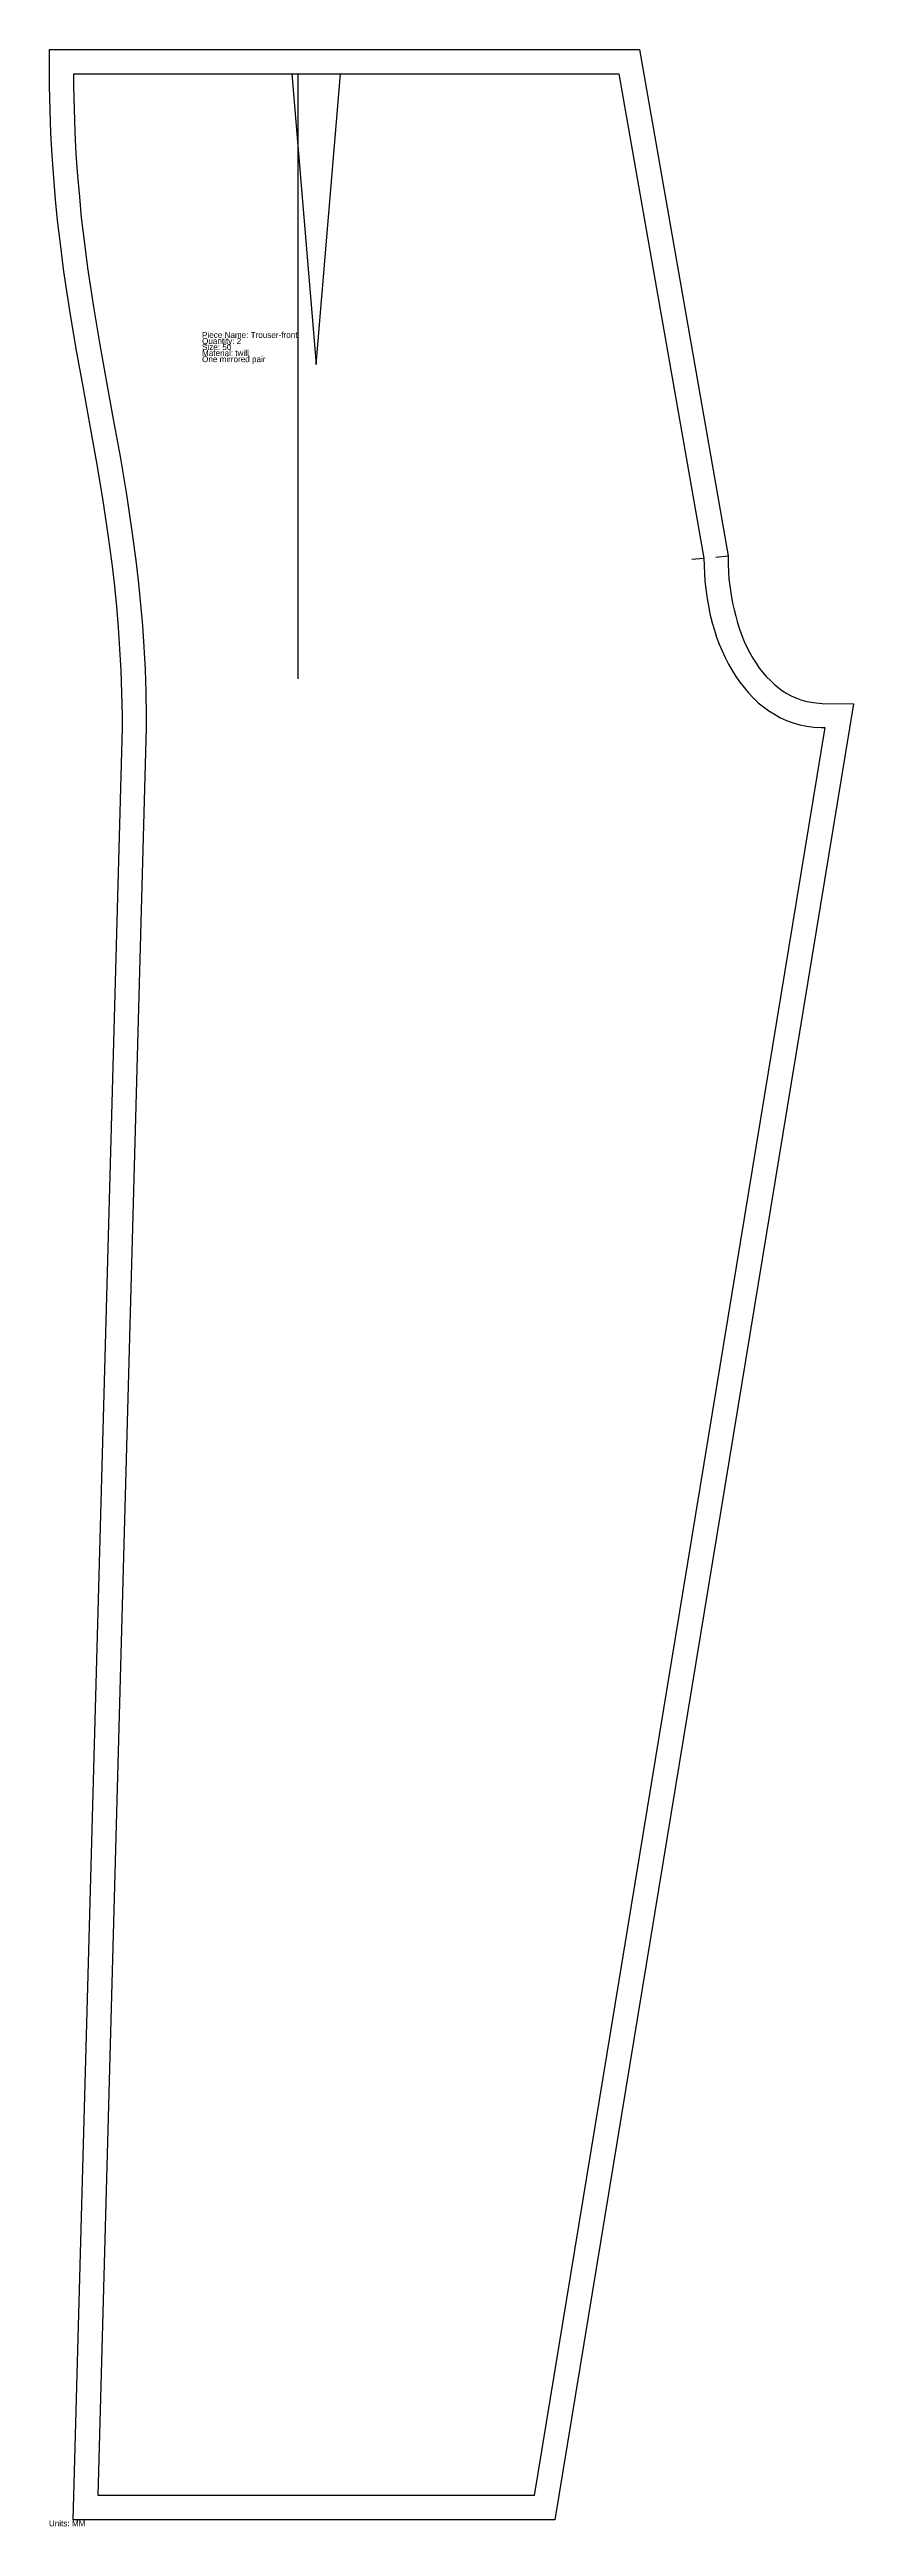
# Model space of a CAD drawing. Extents: x 0 to 332, y -3 to 1020.
import ezdxf

# ---------------------------------------------------------------- set-up
doc = ezdxf.new("R2010")
doc.units = 0
for name, color, linetype in [('1', 250, 'CONTINUOUS'), ('4', 250, 'CONTINUOUS'), ('7', 250, 'CONTINUOUS'), ('8', 250, 'CONTINUOUS')]:
    doc.layers.add(name, color=color, linetype=linetype)

# ---------------------------------------------------------------- blocks, each defined once
blk = doc.blocks.new('TROUSER-FRONT')
at = {"layer": '1'}
blk.add_lwpolyline([(0.3, 1020.2), (243.7, 1020.2), (280.3, 811.1), (280.3, 807.4), (280.7, 801.6), (281.4, 795.9), (282.2, 791.6), (282.8, 788.9), (283.5, 786.2), (284.2, 783.5), (285.1, 780.9), (286, 778.3), (287, 775.8), (288.1, 773.4), (289.3, 771.1), (290.6, 768.9), (291.9, 766.8), (293.2, 764.8), (294.7, 763), (296.2, 761.2), (297.8, 759.6), (299.4, 758.1), (301, 756.7), (302.8, 755.4), (304.6, 754.3), (306.4, 753.3), (308.3, 752.5), (310.3, 751.7), (312.3, 751.1), (314.5, 750.7), (316.7, 750.4), (319.2, 750.2), (332.1, 750), (208.8, 0.2), (10, 0.2), (30.3, 740.3), (30.3, 745), (30.1, 754.5), (29.8, 763.8), (29.3, 772.8), (28.7, 781.6), (28, 790.2), (27.2, 798.6), (26.2, 806.9), (24.6, 819), (22.3, 834.8), (19.6, 850.3), (16.9, 865.7), (14.1, 881.1), (11.3, 896.6), (8.6, 912.4), (6.2, 928.6), (4.6, 941.1), (3.6, 949.6), (2.7, 958.3), (2, 967.2), (1.3, 976.4), (0.8, 985.7), (0.5, 995.3), (0.3, 1005.1), (0.3, 1020.2)], close=True, dxfattribs=at)
at = {"layer": '4'}
for p, q in [((265.3, 809.7), (270.3, 810.2)), ((275.3, 810.6), (280.3, 811.1))]:
    blk.add_line(p, q, dxfattribs=at)
at = {"layer": '7'}
blk.add_line((102.9, 760.3), (102.9, 1010.3), dxfattribs=at)
at = {"layer": '8'}
blk.add_lwpolyline([(10.3, 1010.2), (235.3, 1010.2), (270.3, 810.2), (270.4, 807), (270.7, 800.7), (271.5, 794.4), (272.4, 789.7), (273, 786.6), (273.8, 783.5), (274.7, 780.5), (275.6, 777.6), (276.7, 774.7), (277.9, 771.9), (279.1, 769.1), (280.5, 766.4), (282, 763.8), (283.5, 761.3), (285.2, 759), (286.9, 756.7), (288.8, 754.5), (290.7, 752.5), (292.8, 750.5), (294.9, 748.8), (297.2, 747.1), (299.5, 745.7), (302, 744.3), (304.5, 743.2), (307.2, 742.2), (309.9, 741.4), (312.8, 740.8), (315.7, 740.4), (318.8, 740.2), (320.3, 740.2), (200.3, 10.2), (20.3, 10.2), (40.3, 740.2), (40.3, 745.1), (40.1, 754.8), (39.8, 764.2), (39.3, 773.4), (38.7, 782.3), (38, 791.1), (37.1, 799.7), (36.2, 808.1), (34.5, 820.4), (32.1, 836.4), (29.5, 852.1), (26.7, 867.5), (23.9, 882.9), (21.1, 898.3), (18.5, 913.9), (16.1, 930), (14.5, 942.3), (13.5, 950.7), (12.7, 959.3), (11.9, 968), (11.3, 977), (10.8, 986.1), (10.5, 995.6), (10.3, 1005.2)], close=True, dxfattribs=at)
blk.add_lwpolyline([(100.3, 1010.2), (110.3, 890.2), (120.3, 1010.2)], dxfattribs=at)
at = {"layer": '1'}
for s, p in [('Quantity: 2', (63.2, 898.6)), ('Piece Name: Trouser-front', (63.2, 901.1)), ('Size: 50', (63.2, 896.1)), ('One mirrored pair', (63.2, 891.1)), ('Material: twill', (63.2, 893.6))]:
    blk.add_text(s, height=2.5, dxfattribs=at).set_placement(p)

msp = doc.modelspace()

# ---------------------------------------------------------------- block references
at = {"layer": '1'}
msp.add_blockref('TROUSER-FRONT', (0, 0), dxfattribs=at)

# ---------------------------------------------------------------- texts
msp.add_text('Units: MM', height=2.5, dxfattribs=at).set_placement((0, -2.5))

doc.saveas('drawing.dxf')
